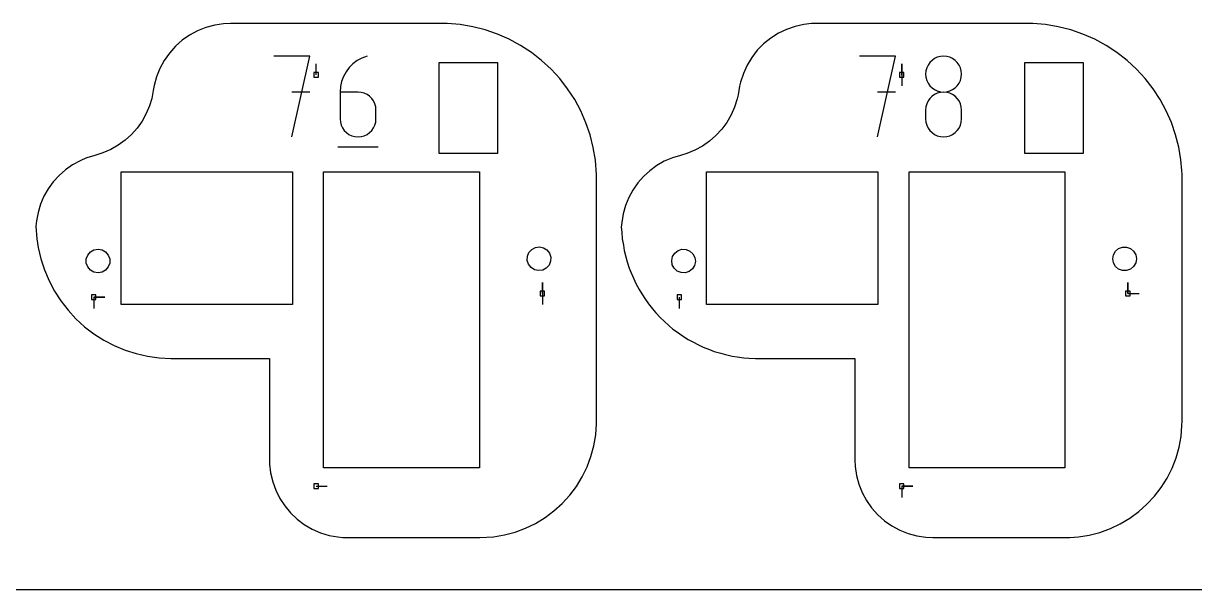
# Model space of a CAD drawing. Extents: x 0 to 400, y 0 to 400.
# Drawn here: x 80.2 to 230.6, y 0 to 72.7 of the extents above; entities that cross this region are included whole.
import ezdxf

# ---------------------------------------------------------------- set-up
doc = ezdxf.new("R2010")
doc.units = 0

msp = doc.modelspace()

# ---------------------------------------------------------------- linework, layer by layer
at = {"layer": 'annotation', "color": 1}
for p, q in [((117.006755, 68.474555), (112.396538, 68.474555)), ((114.701971, 58.107256), (117.006755, 68.474555)), ((123.088256, 67.894096), (122.543598, 67.483364)), ((123.69345, 68.227275), (123.088256, 67.894096)), ((124.352967, 68.474555), (123.69345, 68.227275)), ((124.352967, 68.474555), (124.352967, 68.474555)), ((192.169688, 68.474554), (187.559471, 68.474554)), ((189.864904, 58.107256), (192.169688, 68.474554)), ((196.877372, 67.919938), (196.599759, 67.642544)), ((197.19874, 68.147156), (196.877372, 67.919938)), ((197.557319, 68.317609), (197.19874, 68.147156)), ((197.946564, 68.424712), (197.557319, 68.317609)), ((198.359932, 68.461877), (197.946564, 68.424712)), ((198.773301, 68.424712), (198.359932, 68.461877)), ((198.359932, 68.461877), (198.359932, 68.461877)), ((199.162546, 68.317609), (198.773301, 68.424712)), ((199.521125, 68.147156), (199.162546, 68.317609)), ((199.842493, 67.919938), (199.521125, 68.147156)), ((200.120105, 67.642544), (199.842493, 67.919938)), ((117.824399, 66.067504), (117.824399, 67.496254)), ((121.660742, 66.462633), (121.334969, 65.869329)), ((122.06569, 67.003427), (121.660742, 66.462633)), ((122.543598, 67.483364), (122.06569, 67.003427)), ((192.987332, 66.067504), (192.987332, 67.496254)), ((192.987332, 66.067504), (192.987332, 67.496254)), ((192.987332, 67.496254), (192.987332, 66.067504)), ((196.094897, 66.575174), (196.05775, 66.162945)), ((196.05775, 66.162945), (196.05775, 66.162945)), ((196.05775, 66.162945), (196.094919, 65.74878)), ((196.201978, 66.963575), (196.094897, 66.575174)), ((196.372447, 67.321561), (196.201978, 66.963575)), ((196.599759, 67.642544), (196.372447, 67.321561)), ((200.347418, 67.321561), (200.120105, 67.642544)), ((200.517887, 66.963575), (200.347418, 67.321561)), ((200.624967, 66.575174), (200.517887, 66.963575)), ((200.624946, 65.74878), (200.662115, 66.162945)), ((200.662115, 66.162945), (200.624967, 66.575174)), ((200.662115, 66.162945), (200.662115, 66.162945)), ((121.094582, 65.231864), (120.945794, 64.558583)), ((121.334969, 65.869329), (121.094582, 65.231864)), ((192.987332, 66.067504), (192.987332, 64.638755)), ((196.094919, 65.74878), (196.202053, 65.358872)), ((196.202053, 65.358872), (196.372591, 64.999753)), ((196.372591, 64.999753), (196.599973, 64.677958)), ((196.599973, 64.677958), (196.877639, 64.40002)), ((199.842225, 64.40002), (200.119891, 64.677958)), ((200.119891, 64.677958), (200.347274, 64.999753)), ((200.347274, 64.999753), (200.517812, 65.358872)), ((200.517812, 65.358872), (200.624946, 65.74878)), ((117.006755, 63.857836), (114.701971, 63.857836)), ((120.945794, 64.558583), (120.894817, 63.857836)), ((120.894817, 63.857836), (120.894817, 60.412039)), ((123.197, 63.857836), (120.894817, 63.857836)), ((123.611053, 63.820886), (123.197, 63.857836)), ((124.000662, 63.714318), (123.611053, 63.820886)), ((124.359348, 63.54456), (124.000662, 63.714318)), ((124.68063, 63.318038), (124.359348, 63.54456)), ((124.958029, 63.041179), (124.68063, 63.318038)), ((192.169688, 63.857836), (189.864904, 63.857836)), ((196.877372, 63.315059), (196.599759, 63.037176)), ((197.19874, 63.542573), (196.877372, 63.315059)), ((196.877639, 64.40002), (197.199029, 64.172473)), ((197.557319, 63.71318), (197.19874, 63.542573)), ((197.199029, 64.172473), (197.557581, 64.00185)), ((197.946564, 63.820338), (197.557319, 63.71318)), ((197.557581, 64.00185), (197.946735, 63.894685)), ((198.359932, 63.857511), (197.946564, 63.820338)), ((197.946735, 63.894685), (198.359932, 63.857511)), ((198.359932, 63.857511), (198.773129, 63.894685)), ((198.773301, 63.82036), (198.359932, 63.857511)), ((198.359932, 63.857511), (198.359932, 63.857511)), ((198.359932, 63.857511), (198.359932, 63.857511)), ((198.773129, 63.894685), (199.162284, 64.00185)), ((199.162546, 63.713254), (198.773301, 63.82036)), ((199.162284, 64.00185), (199.520836, 64.172473)), ((199.521125, 63.542718), (199.162546, 63.713254)), ((199.520836, 64.172473), (199.842225, 64.40002)), ((199.842493, 63.315273), (199.521125, 63.542718)), ((200.120105, 63.037443), (199.842493, 63.315273)), ((125.185063, 62.72041), (124.958029, 63.041179)), ((125.355254, 62.362157), (125.185063, 62.72041)), ((125.46212, 61.972846), (125.355254, 62.362157)), ((125.499182, 61.558904), (125.46212, 61.972846)), ((196.094897, 61.966699), (196.05775, 61.552728)), ((196.201978, 62.356456), (196.094897, 61.966699)), ((196.372447, 62.715462), (196.201978, 62.356456)), ((196.599759, 63.037176), (196.372447, 62.715462)), ((200.347418, 62.715751), (200.120105, 63.037443)), ((200.517887, 62.356719), (200.347418, 62.715751)), ((200.624967, 61.96687), (200.517887, 62.356719)), ((200.662115, 61.552728), (200.624967, 61.96687)), ((120.894817, 60.412039), (120.894817, 60.412039)), ((120.894817, 60.412039), (120.931986, 59.997897)), ((125.46212, 59.997897), (125.499182, 60.412039)), ((125.499182, 60.412039), (125.499182, 61.558904)), ((125.499182, 61.558904), (125.499182, 61.558904)), ((196.05775, 61.552728), (196.05775, 60.405862)), ((196.05775, 60.405862), (196.05775, 60.405862)), ((196.05775, 60.405862), (196.094919, 59.991921)), ((200.624946, 59.991921), (200.662115, 60.405862)), ((200.662115, 60.405862), (200.662115, 61.552728)), ((200.662115, 61.552728), (200.662115, 61.552728)), ((120.931986, 59.997897), (121.03912, 59.608048)), ((121.03912, 59.608048), (121.209658, 59.249016)), ((121.209658, 59.249016), (121.437041, 58.927324)), ((121.437041, 58.927324), (121.714707, 58.649494)), ((121.714707, 58.649494), (122.036096, 58.422049)), ((124.359348, 58.422049), (124.68063, 58.649494)), ((124.68063, 58.649494), (124.958029, 58.927324)), ((124.958029, 58.927324), (125.185063, 59.249016)), ((125.185063, 59.249016), (125.355254, 59.608048)), ((125.355254, 59.608048), (125.46212, 59.997897)), ((196.094919, 59.991921), (196.202053, 59.60261)), ((196.202053, 59.60261), (196.372591, 59.244357)), ((196.372591, 59.244357), (196.599973, 58.923587)), ((196.599973, 58.923587), (196.877639, 58.646728)), ((196.877639, 58.646728), (197.199029, 58.420207)), ((199.520836, 58.420207), (199.842225, 58.646728)), ((199.842225, 58.646728), (200.119891, 58.923587)), ((200.119891, 58.923587), (200.347274, 59.244357)), ((200.347274, 59.244357), (200.517812, 59.60261)), ((200.517812, 59.60261), (200.624946, 59.991921)), ((122.036096, 58.422049), (122.394648, 58.251512)), ((122.394648, 58.251512), (122.783803, 58.144407)), ((122.783803, 58.144407), (123.197, 58.107256)), ((123.197, 58.107256), (123.611053, 58.144407)), ((123.197, 58.107256), (123.197, 58.107256)), ((123.611053, 58.144407), (124.000662, 58.251512)), ((124.000662, 58.251512), (124.359348, 58.422049)), ((197.199029, 58.420207), (197.557581, 58.250449)), ((197.557581, 58.250449), (197.946735, 58.143881)), ((197.946735, 58.143881), (198.359932, 58.10693)), ((198.359932, 58.10693), (198.773129, 58.143881)), ((198.359932, 58.10693), (198.359932, 58.10693)), ((198.773129, 58.143881), (199.162284, 58.250449)), ((199.162284, 58.250449), (199.520836, 58.420207)), ((120.606475, 56.811343), (125.790125, 56.811343)), ((146.857697, 38.000627), (146.857697, 39.429377)), ((146.857697, 38.000627), (146.857697, 39.429377)), ((146.857697, 39.429377), (146.857697, 38.000627)), ((222.02063, 38.000627), (222.02063, 39.429377)), ((222.02063, 38.000627), (222.02063, 39.429377)), ((222.02063, 39.429377), (222.02063, 38.000627)), ((146.857697, 38.000627), (146.857697, 36.571878)), ((222.02063, 38.000627), (223.44938, 38.000627)), ((89.267351, 37.524377), (90.696101, 37.524377)), ((89.267351, 37.524377), (90.696101, 37.524377)), ((90.696101, 37.524377), (89.267351, 37.524377)), ((89.267351, 37.524377), (89.267351, 36.095628)), ((164.430284, 37.524377), (164.430284, 36.095628)), ((117.824399, 13.2675), (119.253149, 13.2675)), ((192.987332, 13.2675), (194.416082, 13.2675)), ((192.987332, 13.2675), (194.416082, 13.2675)), ((194.416082, 13.2675), (192.987332, 13.2675)), ((192.987332, 13.2675), (192.987332, 11.838751))]:
    msp.add_line(p, q, dxfattribs=at)
at = {"layer": 'boundary', "color": 5}
for p, q in [((104.796191, 72.46091), (103.672919, 72.159932)), ((105.946805, 72.62945), (104.796191, 72.46091)), ((106.818364, 72.667505), (105.946805, 72.62945)), ((129.868781, 72.667505), (106.818364, 72.667505)), ((134.097947, 72.661726), (129.868781, 72.667505)), ((134.657168, 72.649673), (134.097947, 72.661726)), ((136.303607, 72.512288), (134.657168, 72.649673)), ((137.933084, 72.239476), (136.303607, 72.512288)), ((139.534493, 71.833098), (137.933084, 72.239476)), ((179.293914, 72.282669), (178.195832, 71.905668)), ((180.428336, 72.529639), (179.293914, 72.282669)), ((181.388281, 72.641612), (180.428336, 72.529639)), ((181.981296, 72.667505), (181.388281, 72.641612)), ((203.499276, 72.667505), (181.981296, 72.667505)), ((208.981295, 72.667505), (203.499276, 72.667505)), ((209.807795, 72.650421), (208.981295, 72.667505)), ((211.455151, 72.513917), (209.807795, 72.650421)), ((213.0856, 72.241844), (211.455151, 72.513917)), ((214.688022, 71.836057), (213.0856, 72.241844)), ((101.568599, 71.178673), (100.616011, 70.511662)), ((102.592183, 71.730583), (101.568599, 71.178673)), ((103.672919, 72.159932), (102.592183, 71.730583)), ((141.096893, 71.295926), (139.534493, 71.833098)), ((142.609624, 70.631624), (141.096893, 71.295926)), ((176.167402, 70.783664), (175.264486, 70.053834)), ((177.148942, 71.403738), (176.167402, 70.783664)), ((178.195832, 71.905668), (177.148942, 71.403738)), ((216.251457, 71.299329), (214.688022, 71.836057)), ((217.765227, 70.635325), (216.251457, 71.299329)), ((99.747299, 69.738575), (98.974208, 68.869859)), ((100.616011, 70.511662), (99.747299, 69.738575)), ((144.062367, 69.84473), (142.609624, 70.631624)), ((145.445204, 68.94061), (144.062367, 69.84473)), ((174.452401, 69.224115), (173.742132, 68.305729)), ((175.264486, 70.053834), (174.452401, 69.224115)), ((219.218997, 69.848585), (217.765227, 70.635325)), ((220.602834, 68.944479), (219.218997, 69.848585)), ((98.307198, 67.917271), (97.755287, 66.89369)), ((98.974208, 68.869859), (98.307198, 67.917271)), ((146.754481, 67.919859), (145.445204, 68.94061)), ((147.969827, 66.799507), (146.754481, 67.919859)), ((173.742132, 68.305729), (173.143285, 67.311099)), ((221.907279, 67.929189), (220.602834, 68.944479)), ((223.12343, 66.809641), (221.907279, 67.929189)), ((97.755287, 66.89369), (97.325938, 65.812951)), ((149.088504, 65.582623), (147.969827, 66.799507)), ((172.663956, 66.253668), (172.310628, 65.147743)), ((173.143285, 67.311099), (172.663956, 66.253668)), ((224.242978, 65.593491), (223.12343, 66.809641)), ((97.024957, 64.689682), (96.914956, 64.054045)), ((97.325938, 65.812951), (97.024957, 64.689682)), ((150.102701, 64.277752), (149.088504, 65.582623)), ((172.310628, 65.147743), (172.171604, 64.595575)), ((225.258109, 64.28927), (224.242978, 65.593491)), ((96.815727, 63.546702), (96.7117, 63.020418)), ((96.914956, 64.054045), (96.815727, 63.546702)), ((151.005997, 62.893094), (150.102701, 64.277752)), ((171.971471, 63.509942), (171.865501, 62.97398)), ((172.077889, 64.054045), (171.971471, 63.509942)), ((172.171604, 64.595575), (172.077889, 64.054045)), ((226.162373, 62.905209), (225.258109, 64.28927)), ((96.42948, 62.104416), (96.005752, 61.089523)), ((96.7117, 63.020418), (96.42948, 62.104416)), ((151.791714, 61.438823), (151.005997, 62.893094)), ((171.535692, 61.923805), (171.092456, 60.91624)), ((171.865501, 62.97398), (171.535692, 61.923805)), ((226.949114, 61.451438), (226.162373, 62.905209)), ((96.005752, 61.089523), (95.473046, 60.127349)), ((152.454656, 59.924638), (151.791714, 61.438823)), ((171.092456, 60.91624), (170.541167, 59.963494)), ((227.613116, 59.937666), (226.949114, 61.451438)), ((94.837821, 59.229552), (94.107769, 58.407011)), ((95.473046, 60.127349), (94.837821, 59.229552)), ((152.990292, 58.360877), (152.454656, 59.924638)), ((169.888509, 59.07711), (169.142382, 58.26783)), ((170.541167, 59.963494), (169.888509, 59.07711)), ((228.149843, 58.374231), (227.613116, 59.937666)), ((93.291732, 57.66969), (92.399601, 57.026527)), ((94.107769, 58.407011), (93.291732, 57.66969)), ((153.394968, 56.758225), (152.990292, 58.360877)), ((168.311824, 57.545455), (167.406904, 56.918745)), ((169.142382, 58.26783), (168.311824, 57.545455)), ((228.555634, 56.771812), (228.149843, 58.374231)), ((89.414959, 55.733697), (88.40302, 55.422826)), ((90.431096, 56.052603), (89.414959, 55.733697)), ((91.442191, 56.485313), (90.431096, 56.052603)), ((92.399601, 57.026527), (91.442191, 56.485313)), ((153.665912, 55.12763), (153.394968, 56.758225)), ((164.577892, 55.733697), (163.548347, 55.417417)), ((165.418611, 55.981426), (164.577892, 55.733697)), ((166.438592, 56.395288), (165.418611, 55.981426)), ((167.406904, 56.918745), (166.438592, 56.395288)), ((228.827707, 55.141358), (228.555634, 56.771812)), ((86.547374, 54.514592), (85.642169, 53.880496)), ((87.517075, 55.044831), (86.547374, 54.514592)), ((88.357557, 55.408859), (87.517075, 55.044831)), ((88.40302, 55.422826), (88.357557, 55.408859)), ((153.807019, 53.216209), (153.665912, 55.12763)), ((161.545156, 54.420165), (160.651391, 53.768406)), ((162.505438, 54.969221), (161.545156, 54.420165)), ((163.548347, 55.417417), (162.505438, 54.969221)), ((228.938045, 53.809748), (228.827707, 55.141358)), ((84.812537, 53.150302), (84.068628, 52.332945)), ((85.642169, 53.880496), (84.812537, 53.150302)), ((153.818365, 52.667505), (153.807019, 53.216209)), ((153.818365, 48.933131), (153.818365, 52.667505)), ((159.83508, 53.02192), (159.106209, 52.189843)), ((160.651391, 53.768406), (159.83508, 53.02192)), ((228.968812, 53.271309), (228.938045, 53.809748)), ((228.981298, 52.667505), (228.968812, 53.271309)), ((228.981298, 48.558131), (228.981298, 52.667505)), ((83.419543, 51.438424), (82.873231, 50.477687)), ((84.068628, 52.332945), (83.419543, 51.438424)), ((158.473695, 51.282353), (157.945288, 50.310556)), ((159.106209, 52.189843), (158.473695, 51.282353)), ((82.873231, 50.477687), (82.43637, 49.462489)), ((157.945288, 50.310556), (157.527441, 49.286343)), ((82.114308, 48.405251), (81.910983, 47.31891)), ((82.43637, 49.462489), (82.114308, 48.405251)), ((153.818365, 38.981424), (153.818365, 48.933131)), ((157.225274, 48.222245), (157.042478, 47.131285)), ((157.527441, 49.286343), (157.225274, 48.222245)), ((228.981298, 40.72006), (228.981298, 48.558131)), ((81.910983, 47.31891), (81.842104, 46.663621)), ((81.842104, 46.663621), (81.949157, 45.031969)), ((157.042478, 47.131285), (156.993365, 46.517844)), ((156.993365, 46.517844), (157.043815, 45.886448)), ((157.043815, 45.886448), (157.11209, 45.031969)), ((81.949157, 45.031969), (82.134782, 43.91675)), ((82.134782, 43.91675), (82.476065, 42.455302)), ((157.11209, 45.031969), (157.252832, 44.1864)), ((157.252832, 44.1864), (157.360896, 43.542397)), ((82.476065, 42.455302), (82.942248, 41.025802)), ((157.360896, 43.542397), (157.573086, 42.711873)), ((157.573086, 42.711873), (157.738666, 42.075184)), ((82.942248, 41.025802), (83.529553, 39.641572)), ((157.738666, 42.075184), (158.020767, 41.265731)), ((158.020767, 41.265731), (158.241967, 40.646168)), ((158.241967, 40.646168), (158.591932, 39.863657)), ((228.981298, 21.667504), (228.981298, 40.72006)), ((83.529553, 39.641572), (84.233645, 38.312857)), ((158.591932, 39.863657), (158.867023, 39.266067)), ((158.867023, 39.266067), (159.282311, 38.516178)), ((84.233645, 38.312857), (85.049319, 37.049489)), ((153.811908, 21.27261), (153.818365, 38.981424)), ((159.282311, 38.516178), (159.609139, 37.945241)), ((159.609139, 37.945241), (160.086731, 37.233412)), ((85.049319, 37.049489), (85.970565, 35.86082)), ((160.086731, 37.233412), (160.462743, 36.693594)), ((160.462743, 36.693594), (160.999183, 36.02499)), ((85.970565, 35.86082), (86.990565, 34.755651)), ((86.990565, 34.755651), (88.101794, 33.742164)), ((160.999183, 36.02499), (161.421432, 35.520516)), ((161.421432, 35.520516), (162.01282, 34.89999)), ((162.01282, 34.89999), (162.478002, 34.434808)), ((88.101794, 33.742164), (89.296027, 32.827861)), ((162.478002, 34.434808), (163.120057, 33.866862)), ((163.120057, 33.866862), (163.62453, 33.444613)), ((163.62453, 33.444613), (164.312586, 32.933364)), ((89.296027, 32.827861), (90.564442, 32.019512)), ((90.564442, 32.019512), (91.897662, 31.323109)), ((164.312586, 32.933364), (164.852405, 32.557353)), ((164.852405, 32.557353), (165.581473, 32.106513)), ((165.581473, 32.106513), (166.15241, 31.779683)), ((166.15241, 31.779683), (166.917201, 31.392524)), ((91.897662, 31.323109), (93.285823, 30.743805)), ((93.285823, 30.743805), (94.718663, 30.285895)), ((94.718663, 30.285895), (96.185589, 29.952773)), ((166.917201, 31.392524), (167.51479, 31.117432)), ((167.51479, 31.117432), (168.309752, 30.79676)), ((168.309752, 30.79676), (168.929315, 30.57556)), ((168.929315, 30.57556), (169.748682, 30.323704)), ((169.748682, 30.323704), (170.385371, 30.158127)), ((170.385371, 30.158127), (171.223201, 29.976913)), ((96.185589, 29.952773), (97.675745, 29.74691)), ((97.675745, 29.74691), (99.178112, 29.669831)), ((99.178112, 29.669831), (102.050782, 29.667504)), ((102.050782, 29.667504), (111.818364, 29.667503)), ((111.818364, 29.667503), (111.818364, 25.760472)), ((171.223201, 29.976913), (171.872032, 29.868254)), ((171.872032, 29.868254), (172.722242, 29.758998)), ((172.722242, 29.758998), (173.378137, 29.708107)), ((173.378137, 29.708107), (174.234562, 29.671598)), ((174.234562, 29.671598), (179.288245, 29.667503)), ((179.288245, 29.667503), (186.981297, 29.667503)), ((186.981297, 29.667503), (186.981297, 26.590284)), ((111.818364, 25.760472), (111.818364, 22.918757)), ((186.981297, 26.590284), (186.981297, 21.591058)), ((111.818364, 22.918757), (111.818364, 16.667503)), ((153.706766, 19.850692), (153.811908, 21.27261)), ((186.981297, 21.591058), (186.981297, 16.667503)), ((228.839156, 19.651167), (228.962621, 21.062529)), ((228.962621, 21.062529), (228.981298, 21.667504)), ((153.467081, 18.445178), (153.706766, 19.850692)), ((228.583005, 18.257719), (228.839156, 19.651167)), ((153.095008, 17.068763), (153.467081, 18.445178)), ((228.196441, 16.894629), (228.583005, 18.257719)), ((111.818364, 16.667503), (111.842815, 16.107481)), ((152.593919, 15.733894), (153.095008, 17.068763)), ((186.981297, 16.667503), (187.01935, 15.795943)), ((227.682918, 15.574078), (228.196441, 16.894629)), ((111.842815, 16.107481), (111.976906, 14.973372)), ((151.968332, 14.452628), (152.593919, 15.733894)), ((187.01935, 15.795943), (187.185841, 14.659321)), ((227.047007, 14.307863), (227.682918, 15.574078)), ((111.976906, 14.973372), (112.240128, 13.842303)), ((112.240128, 13.842303), (112.632878, 12.749441)), ((151.223905, 13.236548), (151.968332, 14.452628)), ((187.185841, 14.659321), (187.485211, 13.535714)), ((187.485211, 13.535714), (187.912998, 12.454464)), ((226.294388, 13.107295), (227.047007, 14.307863)), ((112.632878, 12.749441), (113.149846, 11.709562)), ((149.406458, 11.043227), (150.367367, 12.096649)), ((150.367367, 12.096649), (151.223905, 13.236548)), ((187.912998, 12.454464), (188.463419, 11.430182)), ((225.431779, 11.983109), (226.294388, 13.107295)), ((113.149846, 11.709562), (113.784041, 10.736731)), ((113.784041, 10.736731), (114.526886, 9.844108)), ((148.34985, 10.085805), (149.406458, 11.043227)), ((188.463419, 11.430182), (189.129028, 10.47673)), ((223.408295, 10.00328), (224.466879, 10.945346)), ((224.466879, 10.945346), (225.431779, 11.983109)), ((114.526886, 9.844108), (115.368336, 9.043756)), ((115.368336, 9.043756), (116.297012, 8.346502)), ((145.988536, 8.492634), (147.207099, 9.23304)), ((147.207099, 9.23304), (148.34985, 10.085805)), ((189.129028, 10.47673), (189.900827, 9.607001)), ((189.900827, 9.607001), (190.768377, 8.832747)), ((221.048652, 8.438989), (222.265482, 9.165331)), ((222.265482, 9.165331), (223.408295, 10.00328)), ((116.297012, 8.346502), (117.300354, 7.761778)), ((117.300354, 7.761778), (118.364795, 7.297483)), ((143.368587, 7.374594), (144.705164, 7.871278)), ((144.705164, 7.871278), (145.988536, 8.492634)), ((190.768377, 8.832747), (191.719947, 8.164447)), ((191.719947, 8.164447), (192.742666, 7.61114)), ((192.742666, 7.61114), (193.822707, 7.180294)), ((218.436948, 7.346033), (219.768661, 7.830742)), ((219.768661, 7.830742), (221.048652, 8.438989)), ((118.364795, 7.297483), (119.47594, 6.959904)), ((119.47594, 6.959904), (120.618762, 6.753606)), ((120.618762, 6.753606), (121.258344, 6.691952)), ((121.258344, 6.691952), (121.818364, 6.6675)), ((121.818364, 6.6675), (133.356675, 6.6675)), ((133.356675, 6.6675), (138.818362, 6.6675)), ((138.818362, 6.6675), (140.584494, 6.772031)), ((140.584494, 6.772031), (141.99088, 7.007069)), ((141.99088, 7.007069), (143.368587, 7.374594)), ((193.822707, 7.180294), (194.945461, 6.877755)), ((194.945461, 6.877755), (196.095747, 6.707604)), ((196.095747, 6.707604), (196.981297, 6.6675)), ((196.981297, 6.6675), (209.679612, 6.6675)), ((209.679612, 6.6675), (213.981295, 6.6675)), ((213.981295, 6.6675), (214.586272, 6.686177)), ((214.586272, 6.686177), (215.666272, 6.763421)), ((215.666272, 6.763421), (217.065401, 6.989193)), ((217.065401, 6.989193), (218.436948, 7.346033))]:
    msp.add_line(p, q, dxfattribs=at)
at = {"layer": 'frame', "color": 5}
msp.add_line((0, 0), (400, 0), dxfattribs=at)
at = {"layer": 'hole', "color": 5}
for p, q in [((133.618362, 58.00696), (133.618362, 67.667507)), ((133.618362, 67.667507), (139.811022, 67.667507)), ((139.811022, 67.667507), (141.118363, 67.667507)), ((141.118363, 67.667507), (141.118363, 65.871054)), ((208.781295, 58.798267), (208.781295, 67.667507)), ((208.781295, 67.667507), (214.466706, 67.667507)), ((214.466706, 67.667507), (216.281296, 67.667507)), ((216.281296, 67.667507), (216.281296, 65.17403)), ((118.110149, 66.353254), (117.538649, 66.353254)), ((117.538649, 66.353254), (117.538649, 65.781754)), ((118.110149, 65.781754), (118.110149, 66.353254)), ((193.273082, 66.353254), (192.701582, 66.353254)), ((192.701582, 66.353254), (192.701582, 65.781754)), ((193.273082, 65.781754), (193.273082, 66.353254)), ((117.538649, 65.781754), (118.110149, 65.781754)), ((141.118363, 65.871054), (141.118363, 55.967507)), ((192.701582, 65.781754), (193.273082, 65.781754)), ((216.281296, 65.17403), (216.281296, 55.967507)), ((208.781295, 55.967507), (208.781295, 58.798267)), ((133.618362, 55.967507), (133.618362, 58.00696)), ((139.811021, 55.967507), (133.618362, 55.967507)), ((141.118363, 55.967507), (139.811021, 55.967507)), ((214.466706, 55.967507), (208.781295, 55.967507)), ((216.281296, 55.967507), (214.466706, 55.967507)), ((92.773212, 52.06009), (92.773212, 53.608432)), ((92.773212, 53.608432), (98.626689, 53.608432)), ((98.626689, 53.608432), (105.11942, 53.608432)), ((105.11942, 53.608432), (113.544039, 53.608432)), ((113.544039, 53.608432), (114.773214, 53.608432)), ((114.773214, 53.608432), (114.773213, 47.514267)), ((118.773212, 42.04386), (118.773212, 53.608432)), ((118.773212, 53.608432), (126.912115, 53.608432)), ((126.912115, 53.608432), (138.773213, 53.608432)), ((138.773213, 53.608432), (138.773213, 42.04386)), ((167.936145, 52.383025), (167.936145, 53.608432)), ((167.936145, 53.608432), (172.568771, 53.608432)), ((172.568771, 53.608432), (181.580681, 53.608432)), ((181.580681, 53.608432), (188.230052, 53.608432)), ((188.230052, 53.608432), (189.936146, 53.608432)), ((189.936146, 53.608432), (189.936146, 45.149731)), ((193.936144, 45.122808), (193.936144, 53.608432)), ((193.936144, 53.608432), (205.232942, 53.608432)), ((205.232942, 53.608432), (213.936146, 53.608432)), ((213.936146, 53.608432), (213.936146, 45.122808)), ((92.773212, 39.125794), (92.773212, 52.06009)), ((167.936145, 38.600751), (167.936145, 52.383025)), ((114.773213, 47.514267), (114.773214, 36.608431)), ((189.936146, 45.149731), (189.936146, 36.608431)), ((193.936144, 23.658891), (193.936144, 45.122808)), ((213.936146, 45.122808), (213.936146, 23.658891)), ((88.838114, 43.335723), (89.296783, 43.600537)), ((89.296783, 43.600537), (89.818366, 43.692504)), ((89.818366, 43.692504), (90.339948, 43.600537)), ((90.339948, 43.600537), (90.798617, 43.335723)), ((145.142237, 43.271919), (145.496436, 43.663872)), ((145.496436, 43.663872), (145.963331, 43.911044)), ((145.963331, 43.911044), (146.486609, 43.983623)), ((146.486609, 43.983623), (147.003154, 43.872852)), ((147.003154, 43.872852), (147.450658, 43.592093)), ((164.270282, 43.512202), (164.773072, 43.674288)), ((164.773072, 43.674288), (165.300981, 43.654635)), ((165.300981, 43.654635), (165.79033, 43.455613)), ((220.425493, 43.44376), (220.831209, 43.784196)), ((220.831209, 43.784196), (221.328895, 43.96534)), ((221.328895, 43.96534), (221.858522, 43.96534)), ((221.858522, 43.96534), (222.356208, 43.784196)), ((222.356208, 43.784196), (222.761927, 43.44376)), ((88.316531, 42.432318), (88.497674, 42.930005)), ((88.316531, 41.902692), (88.316531, 42.432318)), ((88.497674, 42.930005), (88.838114, 43.335723)), ((90.798617, 43.335723), (91.139055, 42.930005)), ((91.139055, 42.930005), (91.3202, 42.432318)), ((91.3202, 42.432318), (91.3202, 41.902692)), ((144.924057, 42.254528), (144.943449, 42.782459)), ((145.086403, 41.751804), (144.924057, 42.254528)), ((144.943449, 42.782459), (145.142237, 43.271919)), ((147.450658, 43.592093), (147.775152, 43.175211)), ((147.918102, 42.144556), (147.719317, 41.655096)), ((147.775152, 43.175211), (147.937494, 42.672487)), ((147.937494, 42.672487), (147.918102, 42.144556)), ((163.46125, 42.224093), (163.572271, 42.740569)), ((163.533562, 41.700794), (163.46125, 42.224093)), ((163.572271, 42.740569), (163.85325, 43.187924)), ((163.85325, 43.187924), (164.270282, 43.512202)), ((165.79033, 43.455613), (166.182096, 43.101225)), ((166.182096, 43.101225), (166.429034, 42.634217)), ((166.501346, 42.110916), (166.390325, 41.594442)), ((166.429034, 42.634217), (166.501346, 42.110916)), ((220.068709, 42.463507), (220.160679, 42.985088)), ((220.160679, 41.941927), (220.068709, 42.463507)), ((220.160679, 42.985088), (220.425493, 43.44376)), ((222.761927, 43.44376), (223.026741, 42.985088)), ((223.026741, 42.985088), (223.118711, 42.463507)), ((223.118711, 42.463507), (223.026741, 41.941927)), ((88.497673, 41.405005), (88.316531, 41.902692)), ((88.838114, 40.999287), (88.497673, 41.405005)), ((89.296783, 40.734474), (88.838114, 40.999287)), ((89.818366, 40.642505), (89.296783, 40.734474)), ((90.339948, 40.734474), (89.818366, 40.642505)), ((90.798617, 40.999287), (90.339948, 40.734474)), ((91.139055, 41.405005), (90.798617, 40.999287)), ((91.3202, 41.902692), (91.139055, 41.405005)), ((118.773212, 26.579944), (118.773212, 42.04386)), ((138.773213, 42.04386), (138.773213, 26.579944)), ((145.410893, 41.334921), (145.086403, 41.751804)), ((145.858397, 41.054163), (145.410893, 41.334921)), ((146.374941, 40.943392), (145.858397, 41.054163)), ((146.89822, 41.01597), (146.374941, 40.943392)), ((147.365114, 41.263142), (146.89822, 41.01597)), ((147.719317, 41.655096), (147.365114, 41.263142)), ((163.7805, 41.233786), (163.533562, 41.700794)), ((164.172267, 40.879397), (163.7805, 41.233786)), ((164.661613, 40.680375), (164.172267, 40.879397)), ((165.189522, 40.660722), (164.661613, 40.680375)), ((165.692315, 40.822809), (165.189522, 40.660722)), ((166.109347, 41.147086), (165.692315, 40.822809)), ((166.390325, 41.594442), (166.109347, 41.147086)), ((220.425493, 41.483256), (220.160679, 41.941927)), ((220.831209, 41.142819), (220.425493, 41.483256)), ((221.328895, 40.961675), (220.831209, 41.142819)), ((221.858522, 40.961675), (221.328895, 40.961675)), ((222.356207, 41.142819), (221.858522, 40.961675)), ((222.761927, 41.483256), (222.356207, 41.142819)), ((223.026741, 41.941927), (222.761927, 41.483256)), ((92.773212, 36.608431), (92.773212, 39.125794)), ((89.553101, 37.810127), (88.981601, 37.810127)), ((88.981601, 37.810127), (88.981601, 37.238627)), ((89.553101, 37.238627), (89.553101, 37.810127)), ((147.143447, 38.286377), (146.571947, 38.286377)), ((146.571947, 38.286377), (146.571947, 37.714877)), ((146.571947, 37.714877), (147.143447, 37.714877)), ((147.143447, 37.714877), (147.143447, 38.286377)), ((164.716034, 37.810127), (164.144534, 37.810127)), ((164.144534, 37.810127), (164.144534, 37.238627)), ((164.716034, 37.238627), (164.716034, 37.810127)), ((167.936145, 36.608431), (167.936145, 38.600751)), ((222.30638, 38.286377), (221.73488, 38.286377)), ((221.73488, 38.286377), (221.73488, 37.714877)), ((221.73488, 37.714877), (222.30638, 37.714877)), ((222.30638, 37.714877), (222.30638, 38.286377)), ((88.981601, 37.238627), (89.553101, 37.238627)), ((98.626689, 36.608431), (92.773212, 36.608431)), ((105.602019, 36.608431), (98.626689, 36.608431)), ((105.699121, 36.608431), (105.602019, 36.608431)), ((114.038878, 36.608431), (105.699121, 36.608431)), ((114.773214, 36.608431), (114.038878, 36.608431)), ((164.144534, 37.238627), (164.716034, 37.238627)), ((172.568771, 36.608431), (167.936145, 36.608431)), ((182.250529, 36.608431), (172.568771, 36.608431)), ((182.385306, 36.608431), (182.250529, 36.608431)), ((188.916888, 36.608431), (182.385306, 36.608431)), ((189.936146, 36.608431), (188.916888, 36.608431)), ((118.773212, 23.911197), (118.773212, 26.579944)), ((138.773213, 26.579944), (138.773214, 23.911197)), ((118.773212, 15.608427), (118.773212, 23.911197)), ((138.773214, 23.911197), (138.773213, 15.608427)), ((193.936144, 21.70067), (193.936144, 23.658891)), ((213.936146, 23.658891), (213.936146, 21.70067)), ((193.936144, 15.608427), (193.936144, 21.70067)), ((213.936146, 21.70067), (213.936146, 15.608427)), ((130.63431, 15.608427), (118.773212, 15.608427)), ((138.773213, 15.608427), (130.63431, 15.608427)), ((202.639348, 15.608427), (193.936144, 15.608427)), ((213.936146, 15.608427), (202.639348, 15.608427)), ((118.110149, 13.55325), (117.538649, 13.55325)), ((117.538649, 13.55325), (117.538649, 12.98175)), ((118.110149, 12.98175), (118.110149, 13.55325)), ((193.273082, 13.55325), (192.701582, 13.55325)), ((192.701582, 13.55325), (192.701582, 12.98175)), ((193.273082, 12.98175), (193.273082, 13.55325)), ((117.538649, 12.98175), (118.110149, 12.98175)), ((192.701582, 12.98175), (193.273082, 12.98175))]:
    msp.add_line(p, q, dxfattribs=at)

doc.saveas('drawing.dxf')
